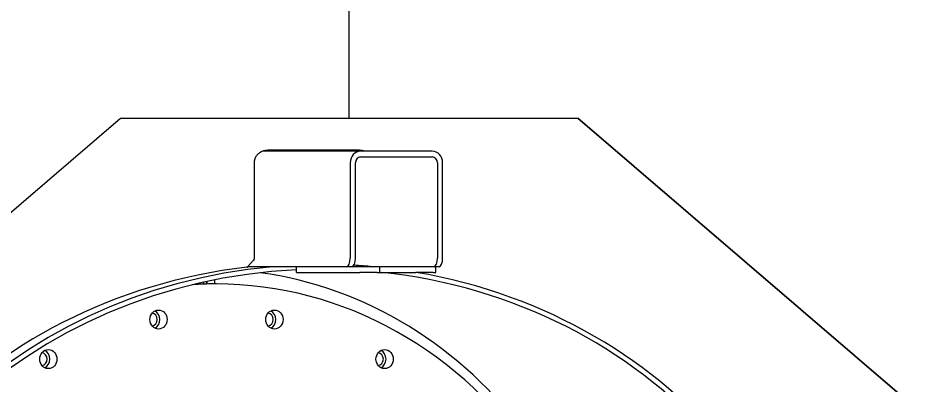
# Model space of a CAD drawing. Header units: millimetres. Extents: x -4172 to 126100, y -2 to 142133.
# Drawn here: x 100053 to 100991, y 44073 to 44458 of the extents above; entities that cross this region are included whole.
import ezdxf

# ---------------------------------------------------------------- set-up
doc = ezdxf.new("R2010")
doc.units = ezdxf.units.MM
doc.header["$LTSCALE"] = 100
doc.layers.add('Visible', color=7, linetype='Continuous', lineweight=25)

msp = doc.modelspace()

# ---------------------------------------------------------------- linework, layer by layer
at = {"layer": 'Visible'}
for p, q in [((100400.64, 44352.58), (100400.64, 48877.58)), ((99810.64, 44052.58), (100160.64, 44352.58)), ((100160.64, 44352.58), (100400.64, 44352.58)), ((100400.64, 44352.58), (100640.64, 44352.58)), ((100640.64, 44352.58), (100990.64, 44052.58)), ((100990.64, 44052.58), (100640.64, 44352.58)), ((100412.72, 44317.73), (100309.7, 44317.73)), ((100411.43, 44318.73), (100315.18, 44318.73)), ((100487.94, 44317.73), (100412.72, 44317.73)), ((100412.72, 44311.73), (100487.94, 44311.73)), ((100300.94, 44305.73), (100300.94, 44204.77)), ((100401.84, 44305.73), (100401.84, 44205.73)), ((100407.28, 44205.73), (100407.28, 44305.73)), ((100493.38, 44305.73), (100493.38, 44205.73)), ((100498.81, 44205.73), (100498.81, 44305.73)), ((100398.04, 44196.73), (100294.42, 44196.73)), ((100294.49, 44196.81), (100300.43, 44203.43)), ((100345.47, 44190.73), (100345.47, 44196.73)), ((100403.47, 44196.73), (100398.04, 44196.73)), ((100405.16, 44196.73), (100403.47, 44196.73)), ((100411.81, 44196.73), (100405.16, 44196.73)), ((100429.94, 44196.73), (100411.81, 44196.73)), ((100432.82, 44196.73), (100429.94, 44196.73)), ((100464.07, 44196.73), (100432.82, 44196.73)), ((100432.82, 44190.73), (100432.82, 44196.73)), ((100470.72, 44196.73), (100464.07, 44196.73)), ((100488.85, 44196.73), (100470.72, 44196.73)), ((100491.73, 44196.73), (100488.85, 44196.73)), ((100495.01, 44196.73), (100491.73, 44196.73)), ((100491.73, 44190.73), (100491.73, 44196.73)), ((100345.47, 44190.73), (100345.93, 44190.73)), ((100345.93, 44190.73), (100405.16, 44190.73)), ((100405.16, 44190.73), (100411.81, 44190.73)), ((100429.94, 44190.73), (100411.81, 44190.73)), ((100429.94, 44190.73), (100432.82, 44190.73)), ((100432.82, 44190.73), (100464.07, 44190.73)), ((100464.07, 44190.73), (100470.72, 44190.73)), ((100488.85, 44190.73), (100470.72, 44190.73)), ((100488.85, 44190.73), (100491.73, 44190.73)), ((100248.15, 44178.52), (100248.15, 44180.53)), ((100251.05, 44181.16), (100251.05, 44178.56)), ((100251.5, 44178.56), (100251.5, 44181.26)), ((100261.42, 44178.58), (100255.08, 44178.58)), ((100259.47, 44182.91), (100259.47, 44178.58))]:
    msp.add_line(p, q, dxfattribs=at)
for centre, major_axis, ratio, start_param, end_param in [((100412.72, 44305.73), (0, 12), 0.906308, 0, 1.570796), ((100487.94, 44305.73), (0, 12), 0.906308, 4.712389, 6.283185), ((100412.72, 44305.73), (0, 6), 0.906308, 0, 1.570796), ((100487.94, 44305.73), (0, 6), 0.906308, 4.712389, 6.283185), ((100398.04, 44205.73), (0, -9), 0.422618, 0, 1.570796), ((100403.47, 44205.73), (0, -9), 0.422618, 0, 1.570796), ((100489.57, 44205.73), (0, -9), 0.422618, 0, 1.570796), ((100495.01, 44205.73), (0, -9), 0.422618, 0, 1.570796), ((100360.97, 43717.58), (532.27, 0), 0.906502, 1.698412, 4.716541), ((100372.63, 43717.58), (531.28, 0), 0.906308, 1.669607, 7.667492), ((100372.63, 43717.58), (531.28, 0), 0.906308, 1.471986, 1.508834), ((100372.63, 43717.58), (525.76, 0), 0.906308, 1.622486, 7.735357), ((100261.42, 43717.58), (0, 461), 0.906308, 5.402007, 6.343823), ((100253.81, 43717.58), (0, 476.5), 0.906308, 5.395263, 6.158785), ((100255.08, 43717.58), (0, 461), 0.906308, 0, 0.040864), ((100192.99, 44141.3), (0, -6.92), 0.906308, 0.158278, 2.983315), ((100192.99, 44141.3), (0, 10), 0.906308, 3.574682, 5.850096), ((100314.63, 44141.3), (0, -6.92), 0.906308, 0.158278, 2.983315), ((100314.63, 44141.3), (0, 10), 0.906308, 3.574682, 5.850096), ((100077.3, 44099.82), (0, -6.92), 0.906308, 0.158278, 2.983315), ((100077.3, 44099.82), (0, 10), 0.906308, 3.574682, 5.850096), ((100430.32, 44099.82), (0, -6.92), 0.906308, 0.158278, 2.983315), ((100430.32, 44099.82), (0, 10), 0.906308, 3.574682, 5.850096)]:
    msp.add_ellipse(centre, major_axis=major_axis, ratio=ratio, start_param=start_param, end_param=end_param, dxfattribs=at)
for centre in [(100200.59, 44141.3), (100322.24, 44141.3), (100084.9, 44099.82), (100437.93, 44099.82)]:
    msp.add_ellipse(centre, major_axis=(0, 10), ratio=0.906308, dxfattribs=at)
for points, knots in [([(100315.18, 44318.73), (100314.56, 44318.73), (100313.33, 44318.66), (100311.81, 44318.38), (100310.33, 44317.98), (100309.19, 44317.55), (100307.82, 44316.88), (100306.79, 44316.26), (100305.58, 44315.36), (100304.7, 44314.56), (100303.71, 44313.47), (100303.01, 44312.52), (100302.27, 44311.27), (100301.79, 44310.21), (100301.33, 44308.85), (100301.02, 44307.45), (100300.94, 44306.3), (100300.94, 44305.73)], [0, 0, 0, 0, 0.179166, 0.358333, 0.447916, 0.627083, 0.716666, 0.895832, 0.985416, 1.164582, 1.254165, 1.433332, 1.522915, 1.702081, 1.791665, 1.970831, 2.149997, 2.149997, 2.149997, 2.149997]), ([(100416.9, 44317.73), (100416.6, 44317.85), (100416, 44318.05), (100414.8, 44318.38), (100413.28, 44318.66), (100412.04, 44318.73), (100411.43, 44318.73)], [-5.1096889, -5.1096889, -5.1096889, -5.1096889, -5.0396382, -4.9741884, -4.8432887, -4.712389, -4.712389, -4.712389, -4.712389]), ([(100300.43, 44203.43), (100300.59, 44203.61), (100300.72, 44203.82), (100300.9, 44204.28), (100300.94, 44204.52), (100300.94, 44204.77)], [0, 0, 0, 0, 0.0731088, 0.0731088, 0.1462176, 0.1462176, 0.1462176, 0.1462176]), ([(100293.23, 44196.16), (100293.47, 44196.18), (100293.7, 44196.26), (100294.13, 44196.48), (100294.33, 44196.63), (100294.49, 44196.81)], [0, 0, 0, 0, 0.0723812, 0.0723812, 0.1447624, 0.1447624, 0.1447624, 0.1447624])]:
    msp.add_open_spline(points, degree=3, knots=knots, dxfattribs=at)

doc.saveas('drawing.dxf')
